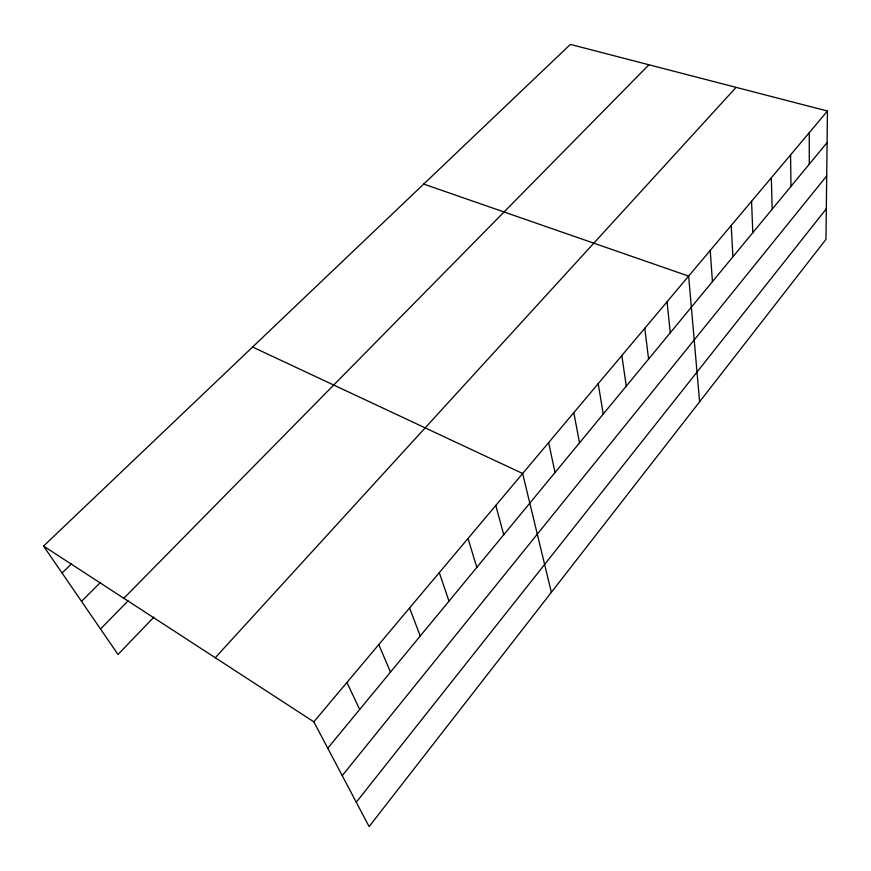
<?xml version="1.0" encoding="UTF-8"?>
<svg xmlns="http://www.w3.org/2000/svg" width="871" height="871" viewBox="0 0 871 871"><rect width="100%" height="100%" fill="white"/><g stroke="black" fill="none" stroke-linecap="round" stroke-linejoin="round"><path stroke-width="1.31" d="M827.45 111.031L825.969 239.351L369.119 826.579L313.832 721.83L43.55 546.073L570.374 44.421L827.45 111.031L313.832 721.83M356.283 802.235L826.318 208.8M342.238 775.636L826.699 175.931M327.757 748.189L827.091 142.572M215.257 657.725L736.104 87.361M153.873 617.158L118.021 654.469L43.55 546.073M100.503 628.982L128.037 600.914M123.834 598.279L648.939 64.781M81.515 601.328L100.568 582.34M62.07 573.031L71.64 563.711M423.709 184.075L688.634 276.118L699.598 401.771M252.568 347.039L522.644 473.508L551.354 592.334M346.908 682.505L359.669 709.484M378.798 644.573L390.469 672.118M409.577 607.969L420.236 636.026M439.3 572.628L449.001 601.142M468.021 538.474L476.818 567.391M495.784 505.452L503.743 534.74M548.643 442.599L555.045 472.518M573.815 412.658L579.52 442.838M598.214 383.643L603.244 414.063M621.85 355.531L626.26 386.147M644.79 328.258L648.59 359.059M667.034 301.802L670.278 332.755M710.235 250.434L712.434 281.627M731.205 225.491L732.903 256.793M751.564 201.277L752.805 232.655M771.347 177.76L772.152 209.192M790.574 154.896L790.966 186.372M809.268 132.664L809.268 164.173"/></g></svg>
